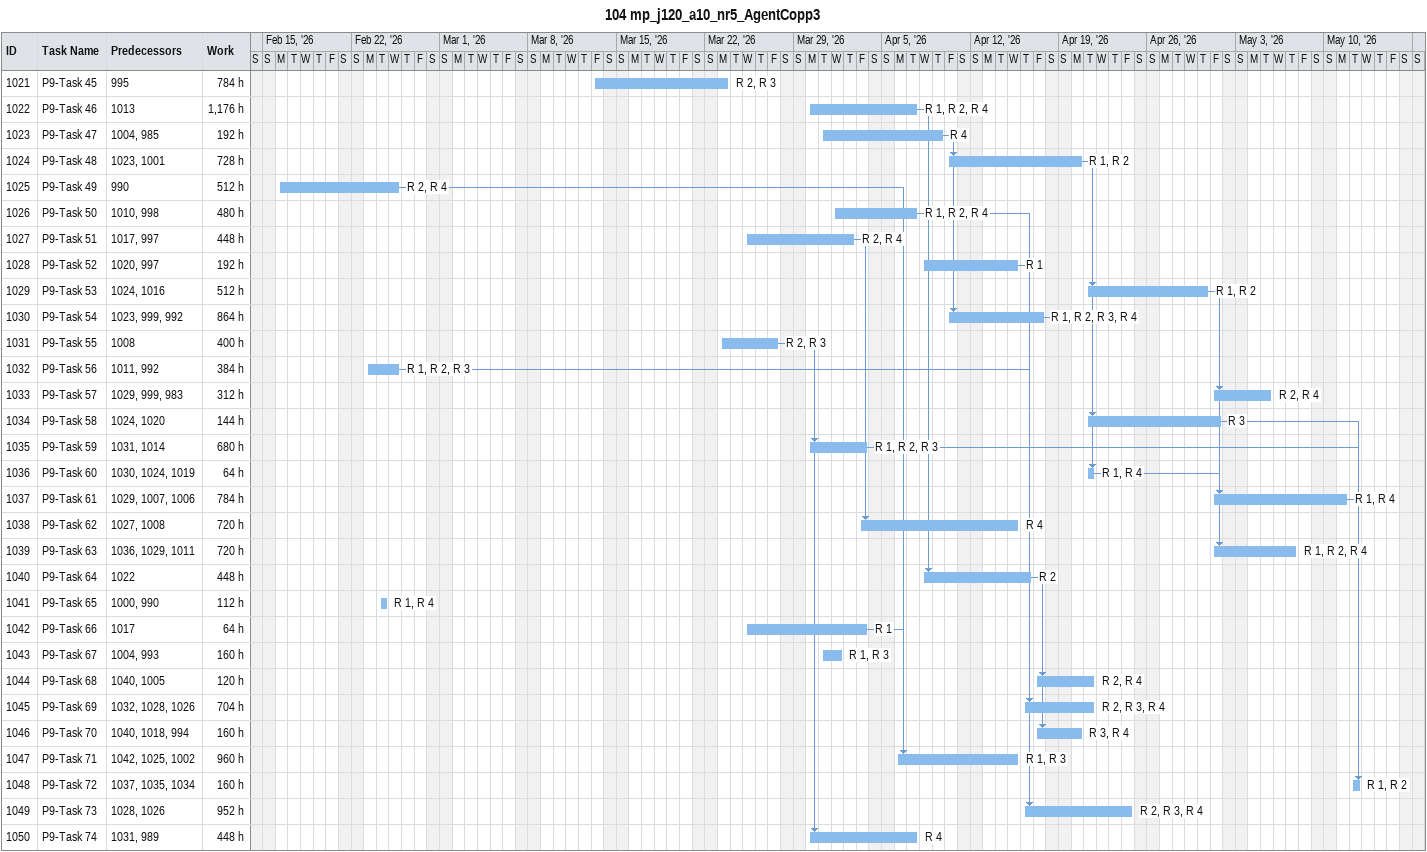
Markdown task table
104 mp_j120_a10_nr5_AgentCopp3

| ID | Task | Start | Finish | Predecessors | Resources | Work (h) |
|---|---|---|---|---|---|---|
| 1021 | P9-Task 45 | 2026-03-13 | 2026-03-23 | 995 | R 2, R 3 | 784 |
| 1022 | P9-Task 46 | 2026-03-30 | 2026-04-07 | 1013 | R 1, R 2, R 4 | 1176 |
| 1023 | P9-Task 47 | 2026-03-31 | 2026-04-09 | 1004, 985 | R 4 | 192 |
| 1024 | P9-Task 48 | 2026-04-10 | 2026-04-20 | 1023, 1001 | R 1, R 2 | 728 |
| 1025 | P9-Task 49 | 2026-02-16 | 2026-02-25 | 990 | R 2, R 4 | 512 |
| 1026 | P9-Task 50 | 2026-04-01 | 2026-04-07 | 1010, 998 | R 1, R 2, R 4 | 480 |
| 1027 | P9-Task 51 | 2026-03-25 | 2026-04-02 | 1017, 997 | R 2, R 4 | 448 |
| 1028 | P9-Task 52 | 2026-04-08 | 2026-04-15 | 1020, 997 | R 1 | 192 |
| 1029 | P9-Task 53 | 2026-04-21 | 2026-04-30 | 1024, 1016 | R 1, R 2 | 512 |
| 1030 | P9-Task 54 | 2026-04-10 | 2026-04-17 | 1023, 999, 992 | R 1, R 2, R 3, R 4 | 864 |
| 1031 | P9-Task 55 | 2026-03-23 | 2026-03-27 | 1008 | R 2, R 3 | 400 |
| 1032 | P9-Task 56 | 2026-02-23 | 2026-02-25 | 1011, 992 | R 1, R 2, R 3 | 384 |
| 1033 | P9-Task 57 | 2026-05-01 | 2026-05-05 | 1029, 999, 983 | R 2, R 4 | 312 |
| 1034 | P9-Task 58 | 2026-04-21 | 2026-05-01 | 1024, 1020 | R 3 | 144 |
| 1035 | P9-Task 59 | 2026-03-30 | 2026-04-03 | 1031, 1014 | R 1, R 2, R 3 | 680 |
| 1036 | P9-Task 60 | 2026-04-21 | 2026-04-21 | 1030, 1024, 1019 | R 1, R 4 | 64 |
| 1037 | P9-Task 61 | 2026-05-01 | 2026-05-11 | 1029, 1007, 1006 | R 1, R 4 | 784 |
| 1038 | P9-Task 62 | 2026-04-03 | 2026-04-15 | 1027, 1008 | R 4 | 720 |
| 1039 | P9-Task 63 | 2026-05-01 | 2026-05-07 | 1036, 1029, 1011 | R 1, R 2, R 4 | 720 |
| 1040 | P9-Task 64 | 2026-04-08 | 2026-04-16 | 1022 | R 2 | 448 |
| 1041 | P9-Task 65 | 2026-02-24 | 2026-02-24 | 1000, 990 | R 1, R 4 | 112 |
| 1042 | P9-Task 66 | 2026-03-25 | 2026-04-03 | 1017 | R 1 | 64 |
| 1043 | P9-Task 67 | 2026-03-31 | 2026-04-01 | 1004, 993 | R 1, R 3 | 160 |
| 1044 | P9-Task 68 | 2026-04-17 | 2026-04-21 | 1040, 1005 | R 2, R 4 | 120 |
| 1045 | P9-Task 69 | 2026-04-16 | 2026-04-21 | 1032, 1028, 1026 | R 2, R 3, R 4 | 704 |
| 1046 | P9-Task 70 | 2026-04-17 | 2026-04-20 | 1040, 1018, 994 | R 3, R 4 | 160 |
| 1047 | P9-Task 71 | 2026-04-06 | 2026-04-15 | 1042, 1025, 1002 | R 1, R 3 | 960 |
| 1048 | P9-Task 72 | 2026-05-12 | 2026-05-12 | 1037, 1035, 1034 | R 1, R 2 | 160 |
| 1049 | P9-Task 73 | 2026-04-16 | 2026-04-24 | 1028, 1026 | R 2, R 3, R 4 | 952 |
| 1050 | P9-Task 74 | 2026-03-30 | 2026-04-07 | 1031, 989 | R 4 | 448 |
